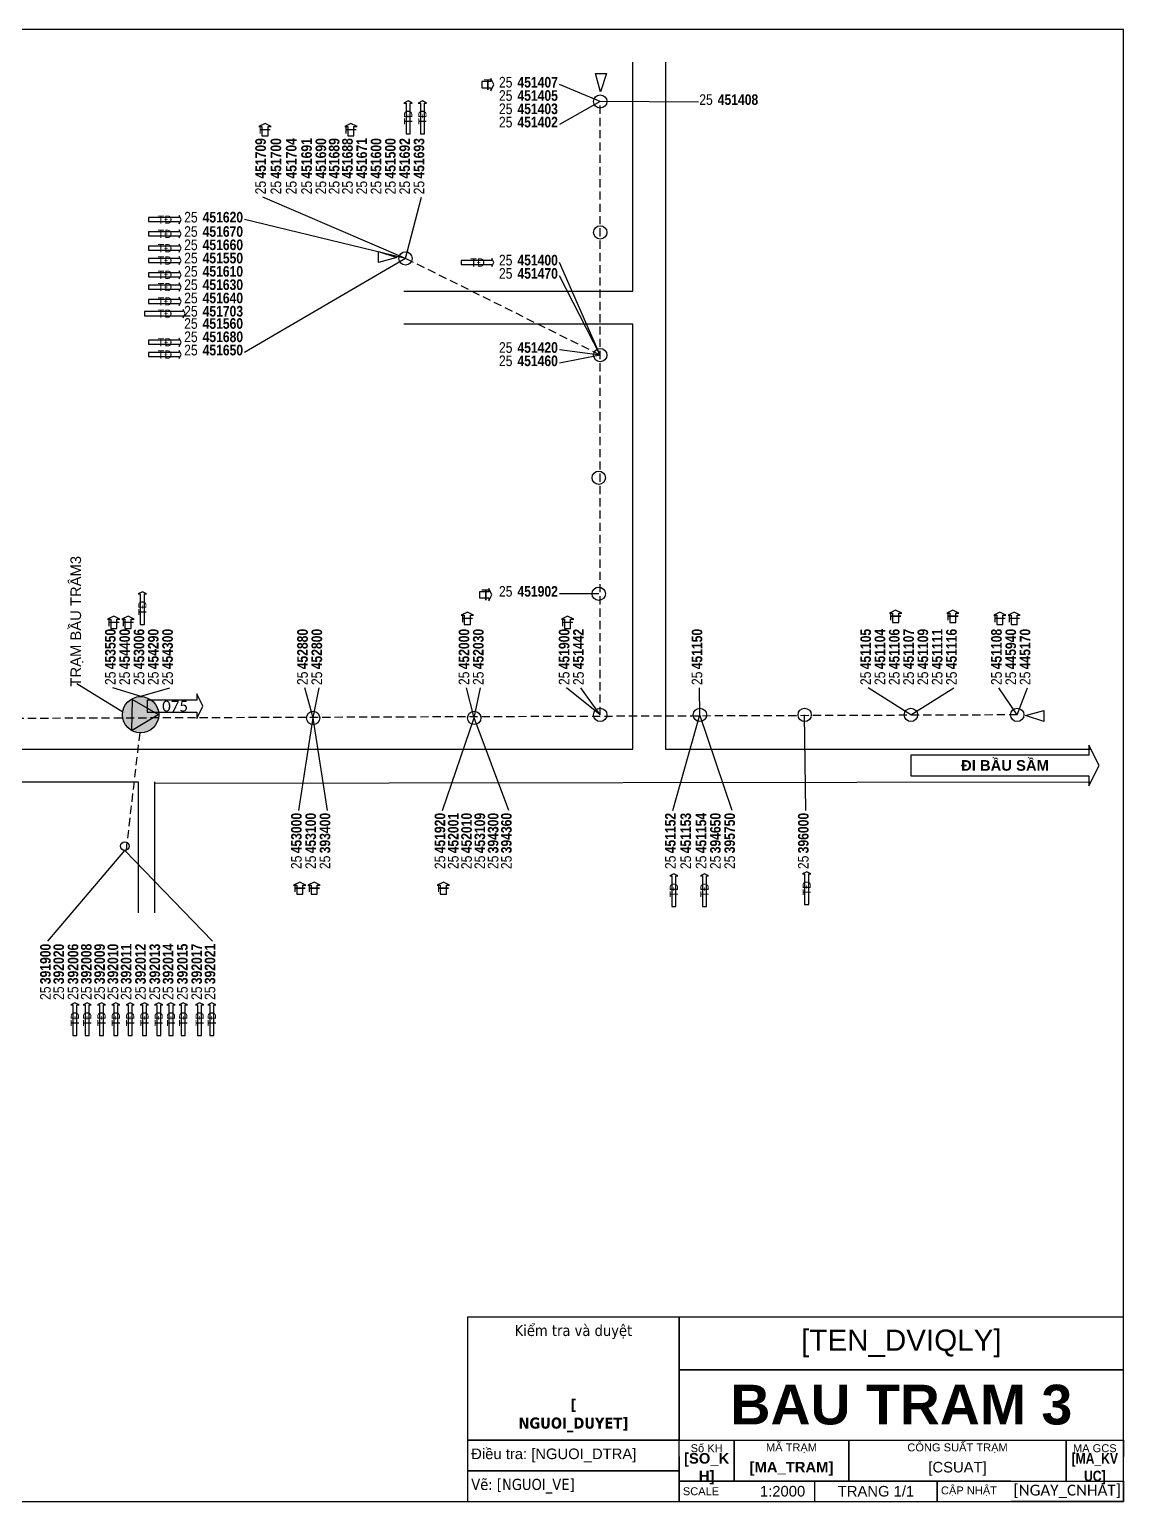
# Model space of a CAD drawing. Header units: metres. Extents: x 429925 to 893472, y 1245258 to 2552490.
# Drawn here: x 444329 to 444754, y 1266125 to 1266696 of the extents above; entities that cross this region are included whole.
import ezdxf

# ---------------------------------------------------------------- set-up
doc = ezdxf.new("R2010")
doc.units = ezdxf.units.M
doc.linetypes.add('HIDDEN2', pattern=[4.7625, 3.175, -1.5875])
for name, color, linetype in [('ANNOTATIONS', 7, 'Continuous'), ('CONNECTOR', 7, 'Continuous'), ('DATA_GRAPHIC', 7, 'Continuous')]:
    doc.layers.add(name, color=color, linetype=linetype)
doc.styles.get("Standard").update_dxf_attribs({"font": 'arial.ttf'})

msp = doc.modelspace()

# ---------------------------------------------------------------- hatches: boundary and pattern name
at = {"layer": 'CONNECTOR'}
h = msp.add_hatch(color=254, dxfattribs=at)
edge = h.paths.add_edge_path()
edge.add_arc((444372.07, 1266430.18), 7.02, 0, 360)
msp.add_hatch(color=7, dxfattribs=at).paths.add_polyline_path([(444378.91, 1266430.29), (444368.77, 1266436.14), (444368.57, 1266424.09)])

# ---------------------------------------------------------------- linework, layer by layer
at = {"color": 9, "linetype": 'Continuous'}
for p, q in [((444563.24, 1266594.61), (444563.24, 1266683.51)), ((444575.94, 1266683.51), (444575.94, 1266416.81)), ((444474.34, 1266594.61), (444563.24, 1266594.61)), ((444474.34, 1266581.91), (444563.24, 1266581.91)), ((444563.24, 1266416.81), (444563.24, 1266581.91)), ((444131.44, 1266416.81), (444563.24, 1266416.81)), ((444575.94, 1266416.81), (444741.04, 1266416.81)), ((444744.22, 1266410.46), (444740.25, 1266418.4)), ((444740.25, 1266418.4), (444740.25, 1266414.43)), ((444740.25, 1266414.43), (444671.19, 1266414.43)), ((444740.25, 1266402.52), (444744.22, 1266410.46)), ((444220.34, 1266404.11), (444371.16, 1266404.11)), ((444371.16, 1266404.11), (444371.16, 1266353.31)), ((444377.51, 1266404.11), (444377.51, 1266353.31)), ((444377.7, 1266403.64), (444741.04, 1266404.11)), ((444671.19, 1266406.49), (444740.25, 1266406.49)), ((444740.25, 1266406.49), (444740.25, 1266402.52)), ((444581.2, 1266142.22), (444581.2, 1266148.59)), ((444581.2, 1266148.59), (444602.52, 1266148.59)), ((444602.52, 1266148.59), (444602.52, 1266142.22)), ((444602.53, 1266142.22), (444602.53, 1266148.59)), ((444602.53, 1266148.59), (444647.1, 1266148.59)), ((444647.1, 1266148.59), (444647.1, 1266142.22)), ((444647.1, 1266142.22), (444647.1, 1266148.59)), ((444647.1, 1266148.59), (444731.46, 1266148.59)), ((444731.44, 1266142.22), (444731.44, 1266148.59)), ((444731.44, 1266148.59), (444753.73, 1266148.59)), ((444731.46, 1266148.59), (444731.46, 1266142.22)), ((444753.73, 1266148.59), (444753.73, 1266142.22)), ((444581.2, 1266142.22), (444581.2, 1266132.67)), ((444602.52, 1266132.67), (444602.52, 1266142.22)), ((444602.53, 1266142.22), (444602.53, 1266132.67)), ((444647.1, 1266132.67), (444647.1, 1266142.22)), ((444647.1, 1266142.22), (444647.1, 1266132.67)), ((444731.44, 1266142.22), (444731.44, 1266132.67)), ((444731.46, 1266132.67), (444731.46, 1266142.22)), ((444753.73, 1266132.67), (444753.73, 1266142.22)), ((444581.2, 1266132.67), (444602.52, 1266132.67)), ((444608.88, 1266132.67), (444581.2, 1266132.67)), ((444581.2, 1266132.67), (444581.2, 1266124.71)), ((444602.53, 1266132.67), (444647.1, 1266132.67)), ((444647.1, 1266132.67), (444731.46, 1266132.67)), ((444709.96, 1266132.67), (444681.43, 1266132.67)), ((444681.43, 1266132.67), (444681.43, 1266124.71)), ((444709.97, 1266132.67), (444753.76, 1266132.67)), ((444731.44, 1266132.67), (444753.73, 1266132.67)), ((444753.76, 1266132.67), (444753.76, 1266124.71)), ((444581.2, 1266124.71), (444608.88, 1266124.71)), ((444681.43, 1266124.71), (444709.96, 1266124.71)), ((444753.76, 1266124.71), (444709.97, 1266124.71))]:
    msp.add_line(p, q, dxfattribs=at)
for points in [[(443940.94, 1266124.71), (444753.74, 1266124.71), (444753.74, 1266696.21), (443940.94, 1266696.21)], [(444550.59, 1266671.99), (444548.64, 1266679.16), (444552.93, 1266679.16)], [(444471.58, 1266607.67), (444464.41, 1266605.72), (444464.41, 1266610)], [(444715.64, 1266429.86), (444722.81, 1266431.81), (444722.81, 1266427.52)], [(444671.19, 1266406.49), (444740.25, 1266406.49), (444740.25, 1266402.52), (444744.22, 1266410.46), (444740.25, 1266418.4), (444740.25, 1266414.43), (444671.19, 1266414.43)], [(444499.04, 1266148.59), (444581.21, 1266148.59), (444581.21, 1266196.34), (444499.04, 1266196.34)], [(444581.21, 1266175.88), (444753.74, 1266175.88), (444753.74, 1266196.34), (444581.21, 1266196.34)], [(444581.21, 1266148.59), (444753.74, 1266148.59), (444753.74, 1266175.88), (444581.21, 1266175.88)], [(444499.04, 1266136.65), (444581.21, 1266136.65), (444581.21, 1266148.59), (444499.04, 1266148.59)], [(444499.04, 1266124.71), (444581.21, 1266124.71), (444581.21, 1266136.65), (444499.04, 1266136.65)], [(444633.79, 1266124.71), (444681.44, 1266124.71), (444681.44, 1266132.67), (444633.79, 1266132.67)]]:
    msp.add_lwpolyline(points, close=True, dxfattribs=at)
at = {"color": 7, "linetype": 'Continuous'}
for points in [[(444504.51, 1266673.59), (444508.08, 1266673.59), (444508.08, 1266672.4), (444509.27, 1266674.78), (444508.08, 1266677.16), (444508.08, 1266675.97), (444504.51, 1266675.97)], [(444476.73, 1266655.73), (444476.73, 1266667.63), (444477.52, 1266667.63), (444475.93, 1266668.43), (444474.34, 1266667.63), (444475.14, 1266667.63), (444475.14, 1266655.73)], [(444482.28, 1266655.73), (444482.28, 1266667.63), (444483.08, 1266667.63), (444481.49, 1266668.43), (444479.9, 1266667.63), (444480.69, 1266667.63), (444480.69, 1266655.73)], [(444421.56, 1266654.93), (444421.56, 1266658.51), (444422.75, 1266658.51), (444420.37, 1266659.7), (444417.99, 1266658.51), (444419.18, 1266658.51), (444419.18, 1266654.93)], [(444454.9, 1266654.93), (444454.9, 1266658.51), (444456.09, 1266658.51), (444453.71, 1266659.7), (444451.33, 1266658.51), (444452.52, 1266658.51), (444452.52, 1266654.93)], [(444375.13, 1266621.6), (444387.03, 1266621.6), (444387.03, 1266620.8), (444387.83, 1266622.39), (444387.03, 1266623.98), (444387.03, 1266623.18), (444375.13, 1266623.18)], [(444375.13, 1266616.04), (444387.03, 1266616.04), (444387.03, 1266615.25), (444387.83, 1266616.83), (444387.03, 1266618.42), (444387.03, 1266617.63), (444375.13, 1266617.63)], [(444375.13, 1266610.48), (444387.03, 1266610.48), (444387.03, 1266609.69), (444387.83, 1266611.28), (444387.03, 1266612.86), (444387.03, 1266612.07), (444375.13, 1266612.07)], [(444375.13, 1266605.72), (444387.03, 1266605.72), (444387.03, 1266604.93), (444387.83, 1266606.51), (444387.03, 1266608.1), (444387.03, 1266607.31), (444375.13, 1266607.31)], [(444496.57, 1266604.93), (444508.48, 1266604.93), (444508.48, 1266604.13), (444509.27, 1266605.72), (444508.48, 1266607.31), (444508.48, 1266606.51), (444496.57, 1266606.51)], [(444375.13, 1266600.16), (444387.03, 1266600.16), (444387.03, 1266599.37), (444387.83, 1266600.96), (444387.03, 1266602.55), (444387.03, 1266601.75), (444375.13, 1266601.75)], [(444375.13, 1266595.4), (444387.03, 1266595.4), (444387.03, 1266594.61), (444387.83, 1266596.2), (444387.03, 1266597.78), (444387.03, 1266596.99), (444375.13, 1266596.99)], [(444373.54, 1266585.08), (444388.62, 1266585.08), (444388.62, 1266584.29), (444389.41, 1266585.88), (444388.62, 1266587.46), (444388.62, 1266586.67), (444373.54, 1266586.67)], [(444375.13, 1266589.85), (444387.03, 1266589.85), (444387.03, 1266589.05), (444387.83, 1266590.64), (444387.03, 1266592.23), (444387.03, 1266591.43), (444375.13, 1266591.43)], [(444375.13, 1266573.97), (444387.03, 1266573.97), (444387.03, 1266573.18), (444387.83, 1266574.76), (444387.03, 1266576.35), (444387.03, 1266575.56), (444375.13, 1266575.56)], [(444375.13, 1266569.21), (444387.03, 1266569.21), (444387.03, 1266568.41), (444387.83, 1266570), (444387.03, 1266571.59), (444387.03, 1266570.8), (444375.13, 1266570.8)], [(444503.71, 1266475.55), (444507.28, 1266475.55), (444507.28, 1266474.36), (444508.48, 1266476.74), (444507.28, 1266479.12), (444507.28, 1266477.93), (444503.71, 1266477.93)], [(444373.54, 1266465.23), (444373.54, 1266477.13), (444374.33, 1266477.13), (444372.74, 1266477.93), (444371.16, 1266477.13), (444371.95, 1266477.13), (444371.95, 1266465.23)], [(444362.82, 1266463.64), (444362.82, 1266467.21), (444364.01, 1266467.21), (444361.63, 1266468.4), (444359.25, 1266467.21), (444360.44, 1266467.21), (444360.44, 1266463.64)], [(444368.38, 1266463.64), (444368.38, 1266467.21), (444369.57, 1266467.21), (444367.19, 1266468.4), (444364.81, 1266467.21), (444366, 1266467.21), (444366, 1266463.64)], [(444500.14, 1266465.23), (444500.14, 1266468.8), (444501.33, 1266468.8), (444498.95, 1266469.99), (444496.57, 1266468.8), (444497.76, 1266468.8), (444497.76, 1266465.23)], [(444539.03, 1266463.64), (444539.03, 1266467.21), (444540.23, 1266467.21), (444537.84, 1266468.4), (444535.46, 1266467.21), (444536.65, 1266467.21), (444536.65, 1266463.64)], [(444666.43, 1266466.02), (444666.43, 1266469.59), (444667.62, 1266469.59), (444665.24, 1266470.78), (444662.86, 1266469.59), (444664.05, 1266469.59), (444664.05, 1266466.02)], [(444688.66, 1266466.02), (444688.66, 1266469.59), (444689.85, 1266469.59), (444687.47, 1266470.78), (444685.08, 1266469.59), (444686.28, 1266469.59), (444686.28, 1266466.02)], [(444706.91, 1266465.23), (444706.91, 1266468.8), (444708.1, 1266468.8), (444705.72, 1266469.99), (444703.34, 1266468.8), (444704.53, 1266468.8), (444704.53, 1266465.23)], [(444712.47, 1266465.23), (444712.47, 1266468.8), (444713.66, 1266468.8), (444711.28, 1266469.99), (444708.9, 1266468.8), (444710.09, 1266468.8), (444710.09, 1266465.23)], [(444374.65, 1266431.1), (444393.86, 1266431.1), (444393.86, 1266428.71), (444396.24, 1266433.48), (444393.86, 1266438.24), (444393.86, 1266435.86), (444374.65, 1266435.86)], [(444435.05, 1266360.45), (444435.05, 1266364.02), (444436.24, 1266364.02), (444433.86, 1266365.21), (444431.48, 1266364.02), (444432.67, 1266364.02), (444432.67, 1266360.45)], [(444440.61, 1266360.45), (444440.61, 1266364.02), (444441.8, 1266364.02), (444439.42, 1266365.21), (444437.04, 1266364.02), (444438.23, 1266364.02), (444438.23, 1266360.45)], [(444490.81, 1266360.45), (444490.81, 1266364.02), (444492, 1266364.02), (444489.62, 1266365.21), (444487.24, 1266364.02), (444488.43, 1266364.02), (444488.43, 1266360.45)], [(444579.91, 1266355.69), (444579.91, 1266367.6), (444580.71, 1266367.6), (444579.12, 1266368.39), (444577.53, 1266367.6), (444578.33, 1266367.6), (444578.33, 1266355.69)], [(444591.82, 1266355.69), (444591.82, 1266367.6), (444592.61, 1266367.6), (444591.03, 1266368.39), (444589.44, 1266367.6), (444590.23, 1266367.6), (444590.23, 1266355.69)], [(444631.51, 1266356.48), (444631.51, 1266368.39), (444632.3, 1266368.39), (444630.71, 1266369.18), (444629.13, 1266368.39), (444629.92, 1266368.39), (444629.92, 1266356.48)], [(444347.34, 1266305.68), (444347.34, 1266317.59), (444348.14, 1266317.59), (444346.55, 1266318.38), (444344.96, 1266317.59), (444345.76, 1266317.59), (444345.76, 1266305.68)], [(444352.11, 1266305.68), (444352.11, 1266317.59), (444352.9, 1266317.59), (444351.31, 1266318.38), (444349.73, 1266317.59), (444350.52, 1266317.59), (444350.52, 1266305.68)], [(444357.66, 1266305.68), (444357.66, 1266317.59), (444358.46, 1266317.59), (444356.87, 1266318.38), (444355.28, 1266317.59), (444356.08, 1266317.59), (444356.08, 1266305.68)], [(444363.22, 1266305.68), (444363.22, 1266317.59), (444364.01, 1266317.59), (444362.43, 1266318.38), (444360.84, 1266317.59), (444361.63, 1266317.59), (444361.63, 1266305.68)], [(444368.78, 1266305.68), (444368.78, 1266317.59), (444369.57, 1266317.59), (444367.98, 1266318.38), (444366.39, 1266317.59), (444367.19, 1266317.59), (444367.19, 1266305.68)], [(444374.33, 1266305.68), (444374.33, 1266317.59), (444375.13, 1266317.59), (444373.54, 1266318.38), (444371.95, 1266317.59), (444372.74, 1266317.59), (444372.74, 1266305.68)], [(444379.89, 1266305.68), (444379.89, 1266317.59), (444380.68, 1266317.59), (444379.09, 1266318.38), (444377.51, 1266317.59), (444378.3, 1266317.59), (444378.3, 1266305.68)], [(444384.65, 1266305.68), (444384.65, 1266317.59), (444385.44, 1266317.59), (444383.86, 1266318.38), (444382.27, 1266317.59), (444383.06, 1266317.59), (444383.06, 1266305.68)], [(444389.41, 1266305.68), (444389.41, 1266317.59), (444390.21, 1266317.59), (444388.62, 1266318.38), (444387.03, 1266317.59), (444387.83, 1266317.59), (444387.83, 1266305.68)], [(444395.76, 1266305.68), (444395.76, 1266317.59), (444396.56, 1266317.59), (444394.97, 1266318.38), (444393.38, 1266317.59), (444394.18, 1266317.59), (444394.18, 1266305.68)], [(444400.53, 1266305.68), (444400.53, 1266317.59), (444401.32, 1266317.59), (444399.73, 1266318.38), (444398.14, 1266317.59), (444398.94, 1266317.59), (444398.94, 1266305.68)]]:
    msp.add_lwpolyline(points, close=True, dxfattribs=at)
at = {"color": 9, "linetype": 'Continuous'}
for points in [[(444547.96, 1266668.23, -1), (444553.12, 1266668.23, -1)], [(444547.96, 1266617.43, -1), (444553.12, 1266617.43, -1)], [(444472.36, 1266607.31, -1), (444477.52, 1266607.31, -1)], [(444547.96, 1266569.8, -1), (444553.12, 1266569.8, -1)], [(444547.37, 1266522.18, -1), (444552.53, 1266522.18, -1)], [(444547.37, 1266477.13, -1), (444552.53, 1266477.13, -1)], [(444547.96, 1266430.1, -1), (444553.12, 1266430.1, -1)], [(444586.66, 1266430.1, -1), (444591.82, 1266430.1, -1)], [(444627.34, 1266430.1, -1), (444632.5, 1266430.1, -1)], [(444668.61, 1266430.1, -1), (444673.77, 1266430.1, -1)], [(444709.89, 1266430.1, -1), (444715.05, 1266430.1, -1)], [(444436.48, 1266428.91, -1), (444441.64, 1266428.91, -1)], [(444499.04, 1266428.91, -1), (444504.2, 1266428.91, -1)], [(444364.26, 1266379.14, -1), (444367.57, 1266379.14, -1)]]:
    msp.add_lwpolyline(points, format="xyb", close=True, dxfattribs=at)
at = {"layer": 'ANNOTATIONS', "linetype": 'Continuous'}
for p, q in [((444633.81, 1266132.67), (444608.9, 1266132.67)), ((444633.81, 1266124.71), (444633.81, 1266132.67)), ((444608.9, 1266124.71), (444633.81, 1266124.71))]:
    msp.add_line(p, q, dxfattribs=at)
at = {"layer": 'CONNECTOR', "linetype": 'Continuous'}
for p, q in [((444550.54, 1266668.23), (444534.67, 1266674.78)), ((444550.54, 1266668.23), (444534.67, 1266659.3)), ((444588.64, 1266668.03), (444550.54, 1266668.23)), ((444474.94, 1266607.31), (444419.58, 1266631.12)), ((444474.94, 1266607.31), (444481.09, 1266631.12)), ((444474.94, 1266607.31), (444412.43, 1266622.39)), ((444474.94, 1266607.31), (444412.43, 1266570.8)), ((444550.54, 1266569.8), (444534.67, 1266605.72)), ((444550.54, 1266569.8), (444534.67, 1266600.56)), ((444550.54, 1266569.8), (444534.67, 1266571.79)), ((444550.54, 1266569.8), (444534.67, 1266566.63)), ((444549.95, 1266477.13), (444534.67, 1266477.13)), ((444365.12, 1266431.21), (444347.34, 1266442.21)), ((444372.72, 1266437.18), (444361.23, 1266440.62)), ((444372.18, 1266437.34), (444383.46, 1266440.62)), ((444439.06, 1266428.91), (444435.85, 1266440.62)), ((444439.06, 1266428.91), (444441.4, 1266440.62)), ((444501.62, 1266428.91), (444498.55, 1266440.62)), ((444501.62, 1266428.91), (444504.11, 1266440.62)), ((444550.54, 1266430.1), (444537.45, 1266440.62)), ((444550.54, 1266430.1), (444543, 1266440.62)), ((444589.24, 1266430.1), (444589.04, 1266440.62)), ((444671.19, 1266430.1), (444654.53, 1266440.62)), ((444671.19, 1266430.1), (444687.86, 1266440.62)), ((444712.47, 1266430.1), (444705.33, 1266440.62)), ((444712.47, 1266430.1), (444716.44, 1266440.62)), ((444433.47, 1266393), (444439.06, 1266428.91)), ((444444.58, 1266393), (444439.06, 1266428.91)), ((444489.23, 1266393), (444501.62, 1266428.91)), ((444515.02, 1266393), (444501.62, 1266428.91)), ((444578.72, 1266393), (444589.24, 1266430.1)), ((444601.74, 1266393), (444589.24, 1266430.1)), ((444630.32, 1266393), (444629.92, 1266430.1)), ((444336.03, 1266342.2), (444365.92, 1266377.48)), ((444399.93, 1266342.2), (444365.92, 1266377.48))]:
    msp.add_line(p, q, dxfattribs=at)
at = {"layer": 'CONNECTOR', "linetype": 'HIDDEN2'}
for p, q in [((444550.54, 1266430.1), (444550.54, 1266668.23)), ((444550.54, 1266569.8), (444474.94, 1266607.31)), ((444712.47, 1266430.1), (443986.58, 1266427.52)), ((444371.73, 1266423.21), (444366.39, 1266377.48))]:
    msp.add_line(p, q, dxfattribs=at)
at = {"layer": 'CONNECTOR', "linetype": 'Continuous'}
msp.add_lwpolyline([(444378.91, 1266430.29), (444368.77, 1266436.14), (444368.57, 1266424.09)], close=True, dxfattribs=at)
msp.add_circle((444372.07, 1266430.18), 7.02, dxfattribs=at)

# ---------------------------------------------------------------- texts
at = {"attachment_point": 5, "rotation": 90}
for s, insert, char_height, width in [('\\C7;\\fCalibri|b0|i0|;\\H3.1749515533447;TĐ', (444475.93, 1266662.08), 3.175, 12.7), ('\\C7;\\fCalibri|b0|i0|;\\H4.2333171844482;T', (444453.71, 1266657.31), 4.2333, 4.7625), ('\\C7;\\fArial Unicode MS|b0|i0|;\\H4.1092942200601;TRẠM BẦU TRÂM3', (444347.34, 1266466.46), 4.1093, 70.5556), ('\\C7;\\fCalibri|b0|i0|;\\H3.1749515533447;TĐ', (444372.74, 1266471.58), 3.175, 12.7), ('\\C7;\\fCalibri|b0|i0|;\\H4.2333171844482;T', (444367.19, 1266466.02), 4.2333, 4.7625), ('\\C7;\\fCalibri|b0|i0|;\\H4.2333171844482;T', (444665.24, 1266468.4), 4.2333, 4.7625), ('\\C7;\\fCalibri|b0|i0|;\\H4.2333171844482;T', (444711.28, 1266467.61), 4.2333, 4.7625), ('\\C7;\\fCalibri|b0|i0|;\\H4.2333171844482;T', (444433.86, 1266362.83), 4.2333, 4.7625), ('\\C7;\\fCalibri|b0|i0|;\\H3.1749515533447;TĐ', (444579.12, 1266362.04), 3.175, 12.7), ('\\C7;\\fCalibri|b0|i0|;\\H3.1749515533447;TĐ', (444351.31, 1266312.03), 3.175, 12.7), ('\\C7;\\fCalibri|b0|i0|;\\H3.1749515533447;TĐ', (444356.87, 1266312.03), 3.175, 12.7), ('\\C7;\\fCalibri|b0|i0|;\\H3.1749515533447;TĐ', (444362.43, 1266312.03), 3.175, 12.7), ('\\C7;\\fCalibri|b0|i0|;\\H3.1749515533447;TĐ', (444367.98, 1266312.03), 3.175, 12.7), ('\\C7;\\fCalibri|b0|i0|;\\H3.1749515533447;TĐ', (444373.54, 1266312.03), 3.175, 12.7), ('\\C7;\\fCalibri|b0|i0|;\\H3.1749515533447;TĐ', (444379.09, 1266312.03), 3.175, 12.7), ('\\C7;\\fCalibri|b0|i0|;\\H3.1749515533447;TĐ', (444383.86, 1266312.03), 3.175, 12.7), ('\\C7;\\fCalibri|b0|i0|;\\H3.1749515533447;TĐ', (444388.62, 1266312.03), 3.175, 12.7), ('\\C7;\\fCalibri|b0|i0|;\\H3.1749515533447;TĐ', (444394.97, 1266312.03), 3.175, 12.7), ('\\C7;\\fCalibri|b0|i0|;\\H3.1749515533447;TĐ', (444399.73, 1266312.03), 3.175, 12.7)]:
    msp.add_mtext(s, dxfattribs=dict(at, insert=insert, char_height=char_height, width=width))
for s, insert, char_height, width, attachment_point in [('\\C7;\\fCalibri|b0|i0|;\\H3.1749515533447;TĐ', (444381.48, 1266622.39), 3.175, 12.7, 5), ('\\C7;\\fCalibri|b0|i0|;\\H3.1749515533447;TĐ', (444381.48, 1266616.83), 3.175, 12.7, 5), ('\\C7;\\fCalibri|b0|i0|;\\H3.1749515533447;TĐ', (444381.48, 1266606.51), 3.175, 12.7, 5), ('\\C7;\\fCalibri|b0|i0|;\\H3.1749515533447;TĐ', (444381.48, 1266600.96), 3.175, 12.7, 5), ('\\C7;\\fCalibri|b0|i0|;\\H3.1749515533447;TĐ', (444381.48, 1266596.2), 3.175, 12.7, 5), ('\\C7;\\fCalibri|b0|i0|;\\H3.1749515533447;TĐ', (444381.48, 1266590.64), 3.175, 12.7, 5), ('\\C7;\\fCalibri|b0|i0|;\\H3.1749515533447;TĐ', (444381.48, 1266585.88), 3.175, 15.875, 5), ('\\C7;\\fCalibri|b0|i0|;\\H3.1749515533447;TĐ', (444381.48, 1266574.76), 3.175, 12.7, 5), ('\\C7;\\fCalibri|b0|i0|;\\H4.2333171844482;075', (444385.44, 1266433.48), 4.2333, 21.59, 5), ('\\C7;\\fArial Unicode MS|b1|i0|;\\H4.1092942200601;ĐI BẦU SẦM', (444707.71, 1266410.46), 4.1093, 73.025, 5), ('\\C7;\\fTahoma|b0|i0|;\\H4.315999160707;Kiểm tra và duyệt\\P\\P\\P\\P\\fTahoma|b1|i0|;[\\PNGUOI_DUYET]', (444540.12, 1266172.46), 4.316, 82.1613, 5), ('\\C7;\\fArial Unicode MS|b0|i0|;\\H8.2185884401202;[TEN_DVIQLY]', (444667.47, 1266186.11), 8.2186, 172.5387, 5), ('{\\fArial Unicode MS|b1|i0|c0|p34;\\H1x;\\C7;BAU TRAM 3}', (444667.47, 1266162.23), 15.41, 172.5387, 5), ('\\C7;\\fArial|b0|i0|;\\H3.0819353945553;Số KH', (444591.86, 1266145.4), 3.0819, 27.7139, 5), ('\\C7;\\fArial|b0|i0|;\\H3.0819353945553;MÃ TRẠM', (444624.81, 1266145.4), 3.0819, 44.5725, 5), ('\\C7;\\fArial|b0|i0|;\\H3.0819353945553;CÔNG SUẤT TRẠM', (444689.28, 1266145.4), 3.0819, 84.3566, 5), ('\\C7;\\fArial|b0|i0|;\\H3.0819353945553;MA GCS', (444742.59, 1266145.4), 3.0819, 22.2862, 5), ('\\C7;\\fArial|b0|i0|;\\H4.1092942200601;Điều tra: [NGUOI_DTRA]', (444500.45, 1266142.62), 4.1093, 82.1613, 4), ('\\C7;\\fArial Unicode MS|b1|i0|;\\H4.1092942200601;[SO_K\\PH]', (444591.86, 1266137.44), 4.1093, 21.3184, 5), ('\\C7;\\fArial Narrow|b1|i0|;\\H4.1092942200601;[MA_KV\\PUC]', (444742.59, 1266137.44), 4.1093, 22.2862, 5), ('\\C7;\\fArial Unicode MS|b1|i0|;\\H4.1092942200601;[MA_TRAM]', (444624.81, 1266137.44), 4.1093, 44.5725, 5), ('\\C7;\\fArial|b0|i0|;\\H4.1092942200601;[CSUAT]', (444689.28, 1266137.44), 4.1093, 84.3566, 5), ('\\C7;\\fTahoma|b0|i0|;\\H4.315999160707;Vẽ: [NGUOI_VE]', (444500.45, 1266130.68), 4.316, 82.1613, 4), ('\\C7;\\fArial|b0|i0|;\\H3.0819353945553;SCALE', (444582.61, 1266128.69), 3.0819, 27.6859, 4), ('\\C7;\\fArial|b0|i0|;\\H4.1092942200601;TRANG 1/1', (444657.62, 1266128.69), 4.1093, 47.6535, 5), ('\\C7;\\fArial|b0|i0|;\\H3.0819353945553;CẬP NHẬT', (444682.85, 1266128.69), 3.0819, 28.5264, 4), ('\\C7;\\fCalibri|b0|i0|;\\H4.2333171844482;[NGAY_CNHAT]', (444731.87, 1266128.69), 4.2333, 43.7829, 5)]:
    msp.add_mtext(s, dxfattribs=dict(insert=insert, char_height=char_height, width=width, attachment_point=attachment_point))
at = {"layer": 'ANNOTATIONS', "insert": (444621.35, 1266128.69), "char_height": 4.1093, "width": 24.9097, "attachment_point": 5}
msp.add_mtext('\\C7;\\fArial|b0|i0|;\\H4.1092942200601;1:2000', dxfattribs=at)
at = {"layer": 'CONNECTOR', "attachment_point": 5, "rotation": 90}
for s, insert, char_height, width in [('\\C7;\\fCalibri|b0|i0|;\\H4.2333171844482;T', (444498.95, 1266467.61), 4.2333, 4.7625), ('\\C7;\\fCalibri|b0|i0|;\\H4.2333171844482;T', (444537.84, 1266466.02), 4.2333, 4.7625), ('\\C7;\\fCalibri|b0|i0|;\\H4.2333171844482;T', (444439.42, 1266362.83), 4.2333, 4.7625), ('\\C7;\\fCalibri|b0|i0|;\\H3.1749515533447;TĐ', (444630.71, 1266362.83), 3.175, 12.7), ('\\C7;\\fCalibri|b0|i0|;\\H3.1749515533447;TĐ', (444346.55, 1266312.03), 3.175, 12.7)]:
    msp.add_mtext(s, dxfattribs=dict(at, insert=insert, char_height=char_height, width=width))
at = {"layer": 'DATA_GRAPHIC'}
for s, insert, char_height, width, attachment_point in [('\\C7;\\fCalibri|b0|i0|;\\H4.2333171844482;T', (444506.89, 1266674.78), 4.2333, 4.7625, 5), ('\\C7;\\fArial Narrow|b0|i0|;\\H4.1092942200601;25', (444513.83, 1266677.77), 4.1093, 6.6993, 2), ('\\C7;\\fArial Narrow|b0|i0|;\\H4.1092942200601;25', (444513.83, 1266672.61), 4.1093, 6.6993, 2), ('\\C7;\\fArial Narrow|b1|i0|;\\H4.1092942200601;451407', (444534.09, 1266677.77), 4.1093, 17.4645, 3), ('\\C7;\\fArial Narrow|b1|i0|;\\H4.1092942200601;451405', (444534.09, 1266672.61), 4.1093, 17.4645, 3), ('\\C7;\\fArial Narrow|b0|i0|;\\H4.1092942200601;25', (444513.83, 1266667.45), 4.1093, 6.6993, 2), ('\\C7;\\fArial Narrow|b1|i0|;\\H4.1092942200601;451403', (444534.09, 1266667.45), 4.1093, 17.4645, 3), ('\\C7;\\fArial Narrow|b0|i0|;\\H4.1092942200601;25', (444591.62, 1266671.02), 4.1093, 6.6993, 2), ('\\C7;\\fArial Narrow|b1|i0|;\\H4.1092942200601;451408', (444611.88, 1266671.02), 4.1093, 17.4645, 3), ('\\C7;\\fArial Narrow|b0|i0|;\\H4.1092942200601;25', (444513.83, 1266662.29), 4.1093, 6.6993, 2), ('\\C7;\\fArial Narrow|b1|i0|;\\H4.1092942200601;451402', (444534.09, 1266662.29), 4.1093, 17.4645, 3), ('\\C7;\\fArial Narrow|b0|i0|;\\H4.1092942200601;25', (444391.6, 1266625.38), 4.1093, 6.6993, 2), ('\\C7;\\fArial Narrow|b1|i0|;\\H4.1092942200601;451620', (444411.85, 1266625.38), 4.1093, 17.4645, 3), ('\\C7;\\fArial Narrow|b0|i0|;\\H4.1092942200601;25', (444391.6, 1266619.82), 4.1093, 6.6993, 2), ('\\C7;\\fArial Narrow|b1|i0|;\\H4.1092942200601;451670', (444411.85, 1266619.82), 4.1093, 17.4645, 3), ('\\C7;\\fCalibri|b0|i0|;\\H3.1749515533447;TĐ', (444381.48, 1266611.28), 3.175, 12.7, 5), ('\\C7;\\fArial Narrow|b0|i0|;\\H4.1092942200601;25', (444391.6, 1266614.66), 4.1093, 6.6993, 2), ('\\C7;\\fArial Narrow|b1|i0|;\\H4.1092942200601;451660', (444411.85, 1266614.66), 4.1093, 17.4645, 3), ('\\C7;\\fArial Narrow|b0|i0|;\\H4.1092942200601;25', (444391.6, 1266609.5), 4.1093, 6.6993, 2), ('\\C7;\\fArial Narrow|b0|i0|;\\H4.1092942200601;25', (444391.6, 1266604.34), 4.1093, 6.6993, 2), ('\\C7;\\fArial Narrow|b1|i0|;\\H4.1092942200601;451550', (444411.85, 1266609.5), 4.1093, 17.4645, 3), ('\\C7;\\fArial Narrow|b1|i0|;\\H4.1092942200601;451610', (444411.85, 1266604.34), 4.1093, 17.4645, 3), ('\\C7;\\fCalibri|b0|i0|;\\H3.1749515533447;TĐ', (444502.92, 1266605.72), 3.175, 12.7, 5), ('\\C7;\\fArial Narrow|b0|i0|;\\H4.1092942200601;25', (444513.83, 1266608.71), 4.1093, 6.6993, 2), ('\\C7;\\fArial Narrow|b1|i0|;\\H4.1092942200601;451400', (444534.09, 1266608.71), 4.1093, 17.4645, 3), ('\\C7;\\fArial Narrow|b0|i0|;\\H4.1092942200601;25', (444391.6, 1266599.18), 4.1093, 6.6993, 2), ('\\C7;\\fArial Narrow|b1|i0|;\\H4.1092942200601;451630', (444411.85, 1266599.18), 4.1093, 17.4645, 3), ('\\C7;\\fArial Narrow|b0|i0|;\\H4.1092942200601;25', (444513.83, 1266603.55), 4.1093, 6.6993, 2), ('\\C7;\\fArial Narrow|b1|i0|;\\H4.1092942200601;451470', (444534.09, 1266603.55), 4.1093, 17.4645, 3), ('\\C7;\\fArial Narrow|b0|i0|;\\H4.1092942200601;25', (444391.6, 1266594.02), 4.1093, 6.6993, 2), ('\\C7;\\fArial Narrow|b1|i0|;\\H4.1092942200601;451640', (444411.85, 1266594.02), 4.1093, 17.4645, 3), ('\\C7;\\fArial Narrow|b0|i0|;\\H4.1092942200601;25', (444391.6, 1266588.87), 4.1093, 6.6993, 2), ('\\C7;\\fArial Narrow|b1|i0|;\\H4.1092942200601;451703', (444411.85, 1266588.87), 4.1093, 17.4645, 3), ('\\C7;\\fArial Narrow|b0|i0|;\\H4.1092942200601;25', (444391.6, 1266584.1), 4.1093, 6.6993, 2), ('\\C7;\\fArial Narrow|b1|i0|;\\H4.1092942200601;451560', (444411.85, 1266584.1), 4.1093, 17.4645, 3), ('\\C7;\\fArial Narrow|b0|i0|;\\H4.1092942200601;25', (444391.6, 1266578.94), 4.1093, 6.6993, 2), ('\\C7;\\fArial Narrow|b1|i0|;\\H4.1092942200601;451680', (444411.85, 1266578.94), 4.1093, 17.4645, 3), ('\\C7;\\fCalibri|b0|i0|;\\H3.1749515533447;TĐ', (444381.48, 1266570), 3.175, 12.7, 5), ('\\C7;\\fArial Narrow|b0|i0|;\\H4.1092942200601;25', (444391.6, 1266573.78), 4.1093, 6.6993, 2), ('\\C7;\\fArial Narrow|b1|i0|;\\H4.1092942200601;451650', (444411.85, 1266573.78), 4.1093, 17.4645, 3), ('\\C7;\\fArial Narrow|b0|i0|;\\H4.1092942200601;25', (444513.83, 1266574.78), 4.1093, 6.6993, 2), ('\\C7;\\fArial Narrow|b1|i0|;\\H4.1092942200601;451420', (444534.09, 1266574.78), 4.1093, 17.4645, 3), ('\\C7;\\fArial Narrow|b0|i0|;\\H4.1092942200601;25', (444513.83, 1266569.62), 4.1093, 6.6993, 2), ('\\C7;\\fArial Narrow|b1|i0|;\\H4.1092942200601;451460', (444534.09, 1266569.62), 4.1093, 17.4645, 3), ('\\C7;\\fCalibri|b0|i0|;\\H4.2333171844482;T', (444506.09, 1266476.74), 4.2333, 4.7625, 5), ('\\C7;\\fArial Narrow|b0|i0|;\\H4.1092942200601;25', (444513.83, 1266480.12), 4.1093, 6.6993, 2), ('\\C7;\\fArial Narrow|b1|i0|;\\H4.1092942200601;451902', (444534.09, 1266480.12), 4.1093, 17.4645, 3)]:
    msp.add_mtext(s, dxfattribs=dict(at, insert=insert, char_height=char_height, width=width, attachment_point=attachment_point))
at = {"layer": 'DATA_GRAPHIC', "rotation": 90}
for s, insert, char_height, width, attachment_point in [('\\C7;\\fCalibri|b0|i0|;\\H3.1749515533447;TĐ', (444481.49, 1266662.08), 3.175, 12.7, 5), ('\\C7;\\fCalibri|b0|i0|;\\H4.2333171844482;T', (444420.37, 1266657.31), 4.2333, 4.7625, 5), ('\\C7;\\fArial Narrow|b1|i0|;\\H4.1092942200601;451709', (444416.59, 1266654.01), 4.1093, 17.6133, 3), ('\\C7;\\fArial Narrow|b1|i0|;\\H4.1092942200601;451700', (444422.54, 1266654.01), 4.1093, 17.6133, 3), ('\\C7;\\fArial Narrow|b1|i0|;\\H4.1092942200601;451704', (444428.49, 1266654.01), 4.1093, 17.6133, 3), ('\\C7;\\fArial Narrow|b1|i0|;\\H4.1092942200601;451691', (444434.45, 1266654.01), 4.1093, 17.6133, 3), ('\\C7;\\fArial Narrow|b1|i0|;\\H4.1092942200601;451690', (444440, 1266654.01), 4.1093, 17.6133, 3), ('\\C7;\\fArial Narrow|b1|i0|;\\H4.1092942200601;451689', (444445.16, 1266654.01), 4.1093, 17.6133, 3), ('\\C7;\\fArial Narrow|b1|i0|;\\H4.1092942200601;451688', (444450.32, 1266654.01), 4.1093, 17.6133, 3), ('\\C7;\\fArial Narrow|b1|i0|;\\H4.1092942200601;451671', (444455.88, 1266654.01), 4.1093, 17.6133, 3), ('\\C7;\\fArial Narrow|b1|i0|;\\H4.1092942200601;451600', (444461.43, 1266654.01), 4.1093, 17.6133, 3), ('\\C7;\\fArial Narrow|b1|i0|;\\H4.1092942200601;451500', (444466.99, 1266654.01), 4.1093, 17.6133, 3), ('\\C7;\\fArial Narrow|b1|i0|;\\H4.1092942200601;451692', (444472.55, 1266654.01), 4.1093, 17.6133, 3), ('\\C7;\\fArial Narrow|b1|i0|;\\H4.1092942200601;451693', (444478.1, 1266654.01), 4.1093, 17.6133, 3), ('\\C7;\\fArial Narrow|b0|i0|;\\H4.1092942200601;25', (444416.59, 1266634.8), 4.1093, 6.9081, 2), ('\\C7;\\fArial Narrow|b0|i0|;\\H4.1092942200601;25', (444422.54, 1266634.8), 4.1093, 6.9081, 2), ('\\C7;\\fArial Narrow|b0|i0|;\\H4.1092942200601;25', (444428.49, 1266634.8), 4.1093, 6.9081, 2), ('\\C7;\\fArial Narrow|b0|i0|;\\H4.1092942200601;25', (444434.45, 1266634.8), 4.1093, 6.9081, 2), ('\\C7;\\fArial Narrow|b0|i0|;\\H4.1092942200601;25', (444440, 1266634.8), 4.1093, 6.9081, 2), ('\\C7;\\fArial Narrow|b0|i0|;\\H4.1092942200601;25', (444445.16, 1266634.8), 4.1093, 6.9081, 2), ('\\C7;\\fArial Narrow|b0|i0|;\\H4.1092942200601;25', (444450.32, 1266634.8), 4.1093, 6.9081, 2), ('\\C7;\\fArial Narrow|b0|i0|;\\H4.1092942200601;25', (444455.88, 1266634.8), 4.1093, 6.9081, 2), ('\\C7;\\fArial Narrow|b0|i0|;\\H4.1092942200601;25', (444461.43, 1266634.8), 4.1093, 6.9081, 2), ('\\C7;\\fArial Narrow|b0|i0|;\\H4.1092942200601;25', (444466.99, 1266634.8), 4.1093, 6.9081, 2), ('\\C7;\\fArial Narrow|b0|i0|;\\H4.1092942200601;25', (444472.55, 1266634.8), 4.1093, 6.9081, 2), ('\\C7;\\fArial Narrow|b0|i0|;\\H4.1092942200601;25', (444478.1, 1266634.8), 4.1093, 6.9081, 2), ('\\C7;\\fCalibri|b0|i0|;\\H4.2333171844482;T', (444361.63, 1266466.02), 4.2333, 4.7625, 5), ('\\C7;\\fCalibri|b0|i0|;\\H4.2333171844482;T', (444687.47, 1266468.4), 4.2333, 4.7625, 5), ('\\C7;\\fCalibri|b0|i0|;\\H4.2333171844482;T', (444705.72, 1266467.61), 4.2333, 4.7625, 5), ('\\C7;\\fArial Narrow|b1|i0|;\\H4.1092942200601;453550', (444358.25, 1266463.51), 4.1093, 17.6133, 3), ('\\C7;\\fArial Narrow|b1|i0|;\\H4.1092942200601;454400', (444363.8, 1266463.51), 4.1093, 17.6133, 3), ('\\C7;\\fArial Narrow|b1|i0|;\\H4.1092942200601;453006', (444369.36, 1266463.51), 4.1093, 17.6133, 3), ('\\C7;\\fArial Narrow|b1|i0|;\\H4.1092942200601;454290', (444374.92, 1266463.51), 4.1093, 17.6133, 3), ('\\C7;\\fArial Narrow|b1|i0|;\\H4.1092942200601;454300', (444380.47, 1266463.51), 4.1093, 17.6133, 3), ('\\C7;\\fArial Narrow|b1|i0|;\\H4.1092942200601;452880', (444432.86, 1266463.51), 4.1093, 17.6133, 3), ('\\C7;\\fArial Narrow|b1|i0|;\\H4.1092942200601;452800', (444438.42, 1266463.51), 4.1093, 17.6133, 3), ('\\C7;\\fArial Narrow|b1|i0|;\\H4.1092942200601;452000', (444495.57, 1266463.51), 4.1093, 17.6133, 3), ('\\C7;\\fArial Narrow|b1|i0|;\\H4.1092942200601;452030', (444501.12, 1266463.51), 4.1093, 17.6133, 3), ('\\C7;\\fArial Narrow|b1|i0|;\\H4.1092942200601;451900', (444534.46, 1266463.51), 4.1093, 17.6133, 3), ('\\C7;\\fArial Narrow|b1|i0|;\\H4.1092942200601;451442', (444540.02, 1266463.51), 4.1093, 17.6133, 3), ('\\C7;\\fArial Narrow|b1|i0|;\\H4.1092942200601;451150', (444586.05, 1266463.51), 4.1093, 17.6133, 3), ('\\C7;\\fArial Narrow|b1|i0|;\\H4.1092942200601;451105', (444651.54, 1266463.51), 4.1093, 17.6133, 3), ('\\C7;\\fArial Narrow|b1|i0|;\\H4.1092942200601;451104', (444657.09, 1266463.51), 4.1093, 17.6133, 3), ('\\C7;\\fArial Narrow|b1|i0|;\\H4.1092942200601;451106', (444662.65, 1266463.51), 4.1093, 17.6133, 3), ('\\C7;\\fArial Narrow|b1|i0|;\\H4.1092942200601;451107', (444668.21, 1266463.51), 4.1093, 17.6133, 3), ('\\C7;\\fArial Narrow|b1|i0|;\\H4.1092942200601;451109', (444673.76, 1266463.51), 4.1093, 17.6133, 3), ('\\C7;\\fArial Narrow|b1|i0|;\\H4.1092942200601;451111', (444679.32, 1266463.51), 4.1093, 17.6133, 3), ('\\C7;\\fArial Narrow|b1|i0|;\\H4.1092942200601;451116', (444684.87, 1266463.51), 4.1093, 17.6133, 3), ('\\C7;\\fArial Narrow|b1|i0|;\\H4.1092942200601;451108', (444702.34, 1266463.51), 4.1093, 17.6133, 3), ('\\C7;\\fArial Narrow|b1|i0|;\\H4.1092942200601;445940', (444707.89, 1266463.51), 4.1093, 17.6133, 3), ('\\C7;\\fArial Narrow|b1|i0|;\\H4.1092942200601;445170', (444713.45, 1266463.51), 4.1093, 17.6133, 3), ('\\C7;\\fArial Narrow|b0|i0|;\\H4.1092942200601;25', (444358.25, 1266444.3), 4.1093, 6.9081, 2), ('\\C7;\\fArial Narrow|b0|i0|;\\H4.1092942200601;25', (444363.8, 1266444.3), 4.1093, 6.9081, 2), ('\\C7;\\fArial Narrow|b0|i0|;\\H4.1092942200601;25', (444369.36, 1266444.3), 4.1093, 6.9081, 2), ('\\C7;\\fArial Narrow|b0|i0|;\\H4.1092942200601;25', (444374.92, 1266444.3), 4.1093, 6.9081, 2), ('\\C7;\\fArial Narrow|b0|i0|;\\H4.1092942200601;25', (444380.47, 1266444.3), 4.1093, 6.9081, 2), ('\\C7;\\fArial Narrow|b0|i0|;\\H4.1092942200601;25', (444432.86, 1266444.3), 4.1093, 6.9081, 2), ('\\C7;\\fArial Narrow|b0|i0|;\\H4.1092942200601;25', (444438.42, 1266444.3), 4.1093, 6.9081, 2), ('\\C7;\\fArial Narrow|b0|i0|;\\H4.1092942200601;25', (444495.57, 1266444.3), 4.1093, 6.9081, 2), ('\\C7;\\fArial Narrow|b0|i0|;\\H4.1092942200601;25', (444501.12, 1266444.3), 4.1093, 6.9081, 2), ('\\C7;\\fArial Narrow|b0|i0|;\\H4.1092942200601;25', (444534.46, 1266444.3), 4.1093, 6.9081, 2), ('\\C7;\\fArial Narrow|b0|i0|;\\H4.1092942200601;25', (444540.02, 1266444.3), 4.1093, 6.9081, 2), ('\\C7;\\fArial Narrow|b0|i0|;\\H4.1092942200601;25', (444586.05, 1266444.3), 4.1093, 6.9081, 2), ('\\C7;\\fArial Narrow|b0|i0|;\\H4.1092942200601;25', (444651.54, 1266444.3), 4.1093, 6.9081, 2), ('\\C7;\\fArial Narrow|b0|i0|;\\H4.1092942200601;25', (444657.09, 1266444.3), 4.1093, 6.9081, 2), ('\\C7;\\fArial Narrow|b0|i0|;\\H4.1092942200601;25', (444662.65, 1266444.3), 4.1093, 6.9081, 2), ('\\C7;\\fArial Narrow|b0|i0|;\\H4.1092942200601;25', (444668.21, 1266444.3), 4.1093, 6.9081, 2), ('\\C7;\\fArial Narrow|b0|i0|;\\H4.1092942200601;25', (444673.76, 1266444.3), 4.1093, 6.9081, 2), ('\\C7;\\fArial Narrow|b0|i0|;\\H4.1092942200601;25', (444679.32, 1266444.3), 4.1093, 6.9081, 2), ('\\C7;\\fArial Narrow|b0|i0|;\\H4.1092942200601;25', (444684.87, 1266444.3), 4.1093, 6.9081, 2), ('\\C7;\\fArial Narrow|b0|i0|;\\H4.1092942200601;25', (444702.34, 1266444.3), 4.1093, 6.9081, 2), ('\\C7;\\fArial Narrow|b0|i0|;\\H4.1092942200601;25', (444707.89, 1266444.3), 4.1093, 6.9081, 2), ('\\C7;\\fArial Narrow|b0|i0|;\\H4.1092942200601;25', (444713.45, 1266444.3), 4.1093, 6.9081, 2), ('\\C7;\\fArial Narrow|b1|i0|;\\H4.1092942200601;453000', (444430.48, 1266392.07), 4.1093, 17.6133, 3), ('\\C7;\\fArial Narrow|b1|i0|;\\H4.1092942200601;453100', (444436.03, 1266392.07), 4.1093, 17.6133, 3), ('\\C7;\\fArial Narrow|b1|i0|;\\H4.1092942200601;393400', (444441.59, 1266392.07), 4.1093, 17.6133, 3), ('\\C7;\\fArial Narrow|b1|i0|;\\H4.1092942200601;451920', (444486.24, 1266392.07), 4.1093, 17.6133, 3), ('\\C7;\\fArial Narrow|b1|i0|;\\H4.1092942200601;452001', (444491.4, 1266392.07), 4.1093, 17.6133, 3), ('\\C7;\\fArial Narrow|b1|i0|;\\H4.1092942200601;452010', (444496.56, 1266392.07), 4.1093, 17.6133, 3), ('\\C7;\\fArial Narrow|b1|i0|;\\H4.1092942200601;453109', (444501.72, 1266392.07), 4.1093, 17.6133, 3), ('\\C7;\\fArial Narrow|b1|i0|;\\H4.1092942200601;394300', (444506.88, 1266392.07), 4.1093, 17.6133, 3), ('\\C7;\\fArial Narrow|b1|i0|;\\H4.1092942200601;394360', (444512.04, 1266392.07), 4.1093, 17.6133, 3), ('\\C7;\\fArial Narrow|b1|i0|;\\H4.1092942200601;451152', (444575.73, 1266392.07), 4.1093, 17.6133, 3), ('\\C7;\\fArial Narrow|b1|i0|;\\H4.1092942200601;451153', (444581.69, 1266392.07), 4.1093, 17.6133, 3), ('\\C7;\\fArial Narrow|b1|i0|;\\H4.1092942200601;451154', (444587.64, 1266392.07), 4.1093, 17.6133, 3), ('\\C7;\\fArial Narrow|b1|i0|;\\H4.1092942200601;394650', (444593.2, 1266392.07), 4.1093, 17.6133, 3), ('\\C7;\\fArial Narrow|b1|i0|;\\H4.1092942200601;395750', (444598.75, 1266392.07), 4.1093, 17.6133, 3), ('\\C7;\\fArial Narrow|b1|i0|;\\H4.1092942200601;396000', (444627.33, 1266392.07), 4.1093, 17.6133, 3), ('\\C7;\\fArial Narrow|b0|i0|;\\H4.1092942200601;25', (444430.48, 1266372.86), 4.1093, 6.9081, 2), ('\\C7;\\fArial Narrow|b0|i0|;\\H4.1092942200601;25', (444436.03, 1266372.86), 4.1093, 6.9081, 2), ('\\C7;\\fArial Narrow|b0|i0|;\\H4.1092942200601;25', (444441.59, 1266372.86), 4.1093, 6.9081, 2), ('\\C7;\\fArial Narrow|b0|i0|;\\H4.1092942200601;25', (444486.24, 1266372.86), 4.1093, 6.9081, 2), ('\\C7;\\fArial Narrow|b0|i0|;\\H4.1092942200601;25', (444491.4, 1266372.86), 4.1093, 6.9081, 2), ('\\C7;\\fArial Narrow|b0|i0|;\\H4.1092942200601;25', (444496.56, 1266372.86), 4.1093, 6.9081, 2), ('\\C7;\\fArial Narrow|b0|i0|;\\H4.1092942200601;25', (444501.72, 1266372.86), 4.1093, 6.9081, 2), ('\\C7;\\fArial Narrow|b0|i0|;\\H4.1092942200601;25', (444506.88, 1266372.86), 4.1093, 6.9081, 2), ('\\C7;\\fArial Narrow|b0|i0|;\\H4.1092942200601;25', (444512.04, 1266372.86), 4.1093, 6.9081, 2), ('\\C7;\\fArial Narrow|b0|i0|;\\H4.1092942200601;25', (444575.73, 1266372.86), 4.1093, 6.9081, 2), ('\\C7;\\fArial Narrow|b0|i0|;\\H4.1092942200601;25', (444581.69, 1266372.86), 4.1093, 6.9081, 2), ('\\C7;\\fArial Narrow|b0|i0|;\\H4.1092942200601;25', (444587.64, 1266372.86), 4.1093, 6.9081, 2), ('\\C7;\\fArial Narrow|b0|i0|;\\H4.1092942200601;25', (444593.2, 1266372.86), 4.1093, 6.9081, 2), ('\\C7;\\fArial Narrow|b0|i0|;\\H4.1092942200601;25', (444598.75, 1266372.86), 4.1093, 6.9081, 2), ('\\C7;\\fArial Narrow|b0|i0|;\\H4.1092942200601;25', (444627.33, 1266372.86), 4.1093, 6.9081, 2), ('\\C7;\\fCalibri|b0|i0|;\\H4.2333171844482;T', (444489.62, 1266362.83), 4.2333, 4.7625, 5), ('\\C7;\\fCalibri|b0|i0|;\\H3.1749515533447;TĐ', (444591.03, 1266362.04), 3.175, 12.7, 5), ('\\C7;\\fArial Narrow|b1|i0|;\\H4.1092942200601;392011', (444364.4, 1266341.27), 4.1093, 17.6133, 3), ('\\C7;\\fArial Narrow|b1|i0|;\\H4.1092942200601;392014', (444380.67, 1266341.27), 4.1093, 17.6133, 3), ('\\C7;\\fArial Narrow|b1|i0|;\\H4.1092942200601;392015', (444386.23, 1266341.27), 4.1093, 17.6133, 3), ('\\C7;\\fArial Narrow|b1|i0|;\\H4.1092942200601;392021', (444396.94, 1266341.27), 4.1093, 17.6133, 3), ('\\C7;\\fArial Narrow|b1|i0|;\\H4.1092942200601;391900', (444333.04, 1266341.27), 4.1093, 17.6133, 3), ('\\C7;\\fArial Narrow|b1|i0|;\\H4.1092942200601;392020', (444338.2, 1266341.27), 4.1093, 17.6133, 3), ('\\C7;\\fArial Narrow|b1|i0|;\\H4.1092942200601;392006', (444343.76, 1266341.27), 4.1093, 17.6133, 3), ('\\C7;\\fArial Narrow|b1|i0|;\\H4.1092942200601;392008', (444348.92, 1266341.27), 4.1093, 17.6133, 3), ('\\C7;\\fArial Narrow|b1|i0|;\\H4.1092942200601;392009', (444354.08, 1266341.27), 4.1093, 17.6133, 3), ('\\C7;\\fArial Narrow|b1|i0|;\\H4.1092942200601;392010', (444359.24, 1266341.27), 4.1093, 17.6133, 3), ('\\C7;\\fArial Narrow|b1|i0|;\\H4.1092942200601;392012', (444369.95, 1266341.27), 4.1093, 17.6133, 3), ('\\C7;\\fArial Narrow|b1|i0|;\\H4.1092942200601;392013', (444375.51, 1266341.27), 4.1093, 17.6133, 3), ('\\C7;\\fArial Narrow|b1|i0|;\\H4.1092942200601;392017', (444391.78, 1266341.27), 4.1093, 17.6133, 3), ('\\C7;\\fArial Narrow|b0|i0|;\\H4.1092942200601;25', (444333.04, 1266322.06), 4.1093, 6.9081, 2), ('\\C7;\\fArial Narrow|b0|i0|;\\H4.1092942200601;25', (444338.2, 1266322.06), 4.1093, 6.9081, 2), ('\\C7;\\fArial Narrow|b0|i0|;\\H4.1092942200601;25', (444343.76, 1266322.06), 4.1093, 6.9081, 2), ('\\C7;\\fArial Narrow|b0|i0|;\\H4.1092942200601;25', (444348.92, 1266322.06), 4.1093, 6.9081, 2), ('\\C7;\\fArial Narrow|b0|i0|;\\H4.1092942200601;25', (444354.08, 1266322.06), 4.1093, 6.9081, 2), ('\\C7;\\fArial Narrow|b0|i0|;\\H4.1092942200601;25', (444359.24, 1266322.06), 4.1093, 6.9081, 2), ('\\C7;\\fArial Narrow|b0|i0|;\\H4.1092942200601;25', (444364.4, 1266322.06), 4.1093, 6.9081, 2), ('\\C7;\\fArial Narrow|b0|i0|;\\H4.1092942200601;25', (444369.95, 1266322.06), 4.1093, 6.9081, 2), ('\\C7;\\fArial Narrow|b0|i0|;\\H4.1092942200601;25', (444375.51, 1266322.06), 4.1093, 6.9081, 2), ('\\C7;\\fArial Narrow|b0|i0|;\\H4.1092942200601;25', (444380.67, 1266322.06), 4.1093, 6.9081, 2), ('\\C7;\\fArial Narrow|b0|i0|;\\H4.1092942200601;25', (444386.23, 1266322.06), 4.1093, 6.9081, 2), ('\\C7;\\fArial Narrow|b0|i0|;\\H4.1092942200601;25', (444391.78, 1266322.06), 4.1093, 6.9081, 2), ('\\C7;\\fArial Narrow|b0|i0|;\\H4.1092942200601;25', (444396.94, 1266322.06), 4.1093, 6.9081, 2)]:
    msp.add_mtext(s, dxfattribs=dict(at, insert=insert, char_height=char_height, width=width, attachment_point=attachment_point))

doc.saveas('drawing.dxf')
